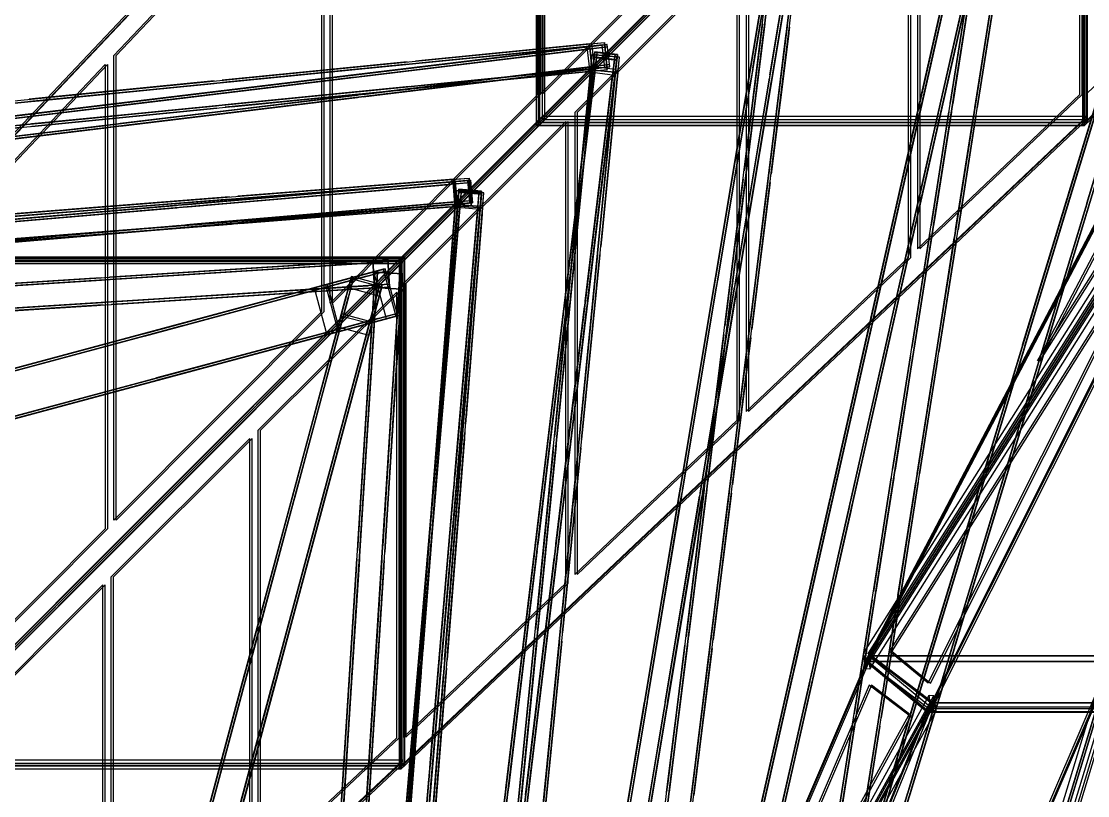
# Model space of a CAD drawing. Header units: millimetres. Extents: x -52000 to 48850, y -48850 to 51750.
# Drawn here: x 24157 to 31185, y 23136 to 28238 of the extents above; entities that cross this region are included whole.
import ezdxf

# ---------------------------------------------------------------- set-up
doc = ezdxf.new("R2010")
doc.units = ezdxf.units.MM
doc.layers.add('D-STR-STRC', color=7, linetype='Continuous', lineweight=25)

msp = doc.modelspace()

# ---------------------------------------------------------------- linework, layer by layer
at = {"layer": 'D-STR-STRC'}
for points in [[(31242.2, 35055.1), (31242.2, 31242.2), (27552.3, 27552.3), (27552.3, 31165.2)], [(31257.2, 35055.1), (31257.2, 31242.2), (27567.3, 27552.3), (27567.3, 31165.2)], [(35040.2, 31242.2), (35040.2, 35055.1), (31150.3, 31165.2), (31150.3, 27552.3)], [(35055.1, 31242.2), (35055.1, 35055.1), (31165.2, 31165.2), (31165.2, 27552.3)], [(32846.5, 32979.5), (32812, 32866), (29262, 21187.3), (29296.5, 21300.8)], [(32861.8, 32974.9), (32827.3, 32861.4), (29277.3, 21182.6), (29311.9, 21296.1)], [(32974.7, 32940.6), (32940.2, 32827.1), (29390.2, 21148.3), (29424.8, 21261.8)], [(32990, 32935.9), (32955.5, 32822.4), (29405.6, 21143.7), (29440.1, 21257.2)], [(28753.1, 32247.8), (28753.1, 28936.3), (27581.5, 27761.6), (27581.5, 31015.9)], [(28768.1, 32247.8), (28768.1, 28936.3), (27596.5, 27761.6), (27596.5, 31015.9)], [(32416.3, 28936.5), (32416.3, 32248), (31180.9, 31015.7), (31180.9, 27761.4)], [(27590.5, 31179.5), (27590.5, 27590.5), (23312.5, 23312.5), (23312.5, 26661.6)], [(27605.6, 31179.5), (27605.6, 27590.5), (23327.6, 23312.5), (23327.6, 26661.6)], [(31164.6, 27590.5), (31164.6, 31179.5), (26646.6, 26661.6), (26646.6, 23312.5)], [(31179.5, 27590.5), (31179.5, 31179.5), (26661.6, 26661.6), (26661.6, 23312.5)], [(31164.5, 31164.5), (27553, 31164.5), (27553, 27553), (31164.5, 27553)], [(31158.9, 31158.9), (27572.3, 31158.9), (27572.3, 27572.3), (31158.9, 27572.3)], [(31184.9, 31184.9), (27572.4, 31184.9), (27572.4, 27572.4), (31184.9, 27572.4)], [(31178.8, 31178.8), (27591.2, 31178.8), (27591.2, 27591.2), (31178.8, 27591.2)], [(27562, 30956.7), (27562, 27754.9), (26192.9, 26381.6), (26192.9, 29514.9)], [(27577.1, 30956.7), (27577.1, 27754.9), (26208, 26381.6), (26208, 29514.9)], [(30807.6, 30930.1), (30788.5, 30845.5), (27648.8, 16952), (27667.9, 17036.6)], [(30823.2, 30926.5), (30804.1, 30842), (27664.4, 16948.5), (27683.5, 17033.1)], [(31134.7, 27755), (31134.7, 30956.9), (30064.9, 29890.2), (30064.9, 26739)], [(31149.7, 27755), (31149.7, 30956.9), (30079.9, 29890.2), (30079.9, 26739)], [(30938.3, 30900.5), (30919.2, 30816), (27779.5, 16922.5), (27798.6, 17007.1)], [(30954, 30897), (30934.8, 30812.4), (27795.1, 16919), (27814.2, 17003.5)], [(29278, 21233.7), (29278, 21233.7), (30798.1, 30882.8), (30798.1, 30882.8)], [(29424.1, 21210.7), (29424.1, 21210.7), (30944.3, 30859.7), (30944.3, 30859.7)], [(30005.2, 26682.3), (30005.2, 29830.6), (28935.4, 28763.9), (28935.4, 25666.3)], [(30020.2, 26682.3), (30020.2, 29830.6), (28950.4, 28763.9), (28950.4, 25666.3)], [(26136.1, 29455), (26136.1, 26324.6), (24766.9, 24951.3), (24766.9, 28013.2)], [(26151.1, 29455), (26151.1, 26324.6), (24782, 24951.3), (24782, 28013.2)], [(29192.5, 29302.9), (29182.8, 29245), (26421.9, 12716.7), (26431.6, 12774.6)], [(29208.2, 29300.3), (29198.6, 29242.4), (26437.7, 12714.1), (26447.4, 12772)], [(29324.6, 29280.8), (29315, 29222.9), (26554.1, 12694.7), (26563.8, 12752.6)], [(29340.4, 29278.2), (29330.7, 29220.3), (26569.9, 12692), (26579.6, 12749.9)], [(27658.1, 16986.9), (27658.1, 16986.9), (29188.2, 29270.7), (29188.2, 29270.7)], [(27804.9, 16968.6), (27804.9, 16968.6), (29335, 29252.4), (29335, 29252.4)], [(29173.9, 29192.1), (29167.9, 29156), (28963.8, 27933.9)], [(29189.7, 29189.5), (29183.7, 29153.4), (28979.6, 27931.2)], [(29306.1, 29170), (29300.1, 29133.9), (29095.9, 27911.8)], [(29321.9, 29167.4), (29315.9, 29131.3), (29111.7, 27909.2)], [(29169.7, 29166.5), (28965.5, 27944.4), (28959.5, 27908.3)], [(29185.5, 29163.9), (28981.3, 27941.8), (28975.3, 27905.7)], [(29301.8, 29144.5), (29097.7, 27922.4), (29091.7, 27886.3)], [(29317.6, 29141.8), (29113.5, 27919.7), (29107.5, 27883.6)], [(29722.1, 24022.9), (32548, 28504.9), (32249.3, 28843.3)], [(29737.3, 24021.6), (32563.2, 28503.6), (32264.5, 28842)], [(28875.7, 25609.6), (28875.7, 28704.4), (27806, 27637.6), (27806, 24593.6)], [(28890.7, 25609.6), (28890.7, 28704.4), (27820.9, 27637.6), (27820.9, 24593.6)], [(30855.7, 26000.3), (32406.8, 28460.4), (32242.8, 28646.1)], [(30870.9, 25999.1), (32422, 28459.1), (32258.1, 28644.8)], [(30269, 28546.7), (30026, 27471.1), (30014.1, 27418.4)], [(30273.9, 28568.2), (30262, 28515.5), (30018.9, 27439.9)], [(30284.6, 28543.2), (30041.6, 27467.6), (30029.7, 27414.9)], [(30289.5, 28564.7), (30277.6, 28512), (30034.5, 27436.4)], [(30404.6, 28538.7), (30392.7, 28486), (30149.6, 27410.4)], [(30420.2, 28535.2), (30408.3, 28482.4), (30165.2, 27406.8)], [(29722.1, 24022.9), (30132.3, 23684.6), (32548, 28504.9)], [(29737.3, 24021.8), (30147.5, 23683.5), (32563.2, 28503.8)], [(30399.7, 28517.2), (30156.7, 27441.6), (30144.8, 27388.8)], [(30415.3, 28513.6), (30172.3, 27438), (30160.4, 27385.3)], [(30279.9, 27696.1), (30279.9, 27696.1), (30391.5, 28404.3)], [(30286.4, 27737.6), (30398, 28445.8), (30398, 28445.8)], [(30295.7, 27693.6), (30295.7, 27693.6), (30407.3, 28401.8)], [(30302.2, 27735.1), (30413.8, 28443.3), (30413.8, 28443.3)], [(30448.4, 27712), (30560, 28420.3), (30560, 28420.3)], [(30464.2, 27709.5), (30575.8, 28417.8), (30575.8, 28417.8)], [(30441.9, 27670.5), (30441.9, 27670.5), (30553.5, 28378.8)], [(30457.7, 27668.1), (30457.7, 27668.1), (30569.3, 28376.3)], [(28925.9, 27294.4), (29041.4, 28221.8), (29041.4, 28221.8)], [(28941.7, 27292.4), (29057.3, 28219.8), (29057.3, 28219.8)], [(29088.6, 27274.1), (29204.1, 28201.5), (29204.1, 28201.5)], [(29104.5, 27272.1), (29220, 28199.5), (29220, 28199.5)], [(28920.7, 27252.7), (28920.7, 27252.7), (29036.2, 28180.1)], [(28936.5, 27250.7), (28936.5, 27250.7), (29052.1, 28178.1)], [(29083.4, 27232.4), (29083.4, 27232.4), (29198.9, 28159.8)], [(29099.3, 27230.5), (29099.3, 27230.5), (29214.8, 28157.9)], [(28018.6, 28086.3), (27982.7, 28081.9), (8461.9, 25725), (8497.9, 25729.3)], [(28020.5, 28070.4), (27984.6, 28066.1), (8463.9, 25709.1), (8499.8, 25713.4)], [(12726.1, 26574.4), (12726.1, 26574.4), (28002.4, 28083.3), (28002.4, 28083.3)], [(27882.8, 28069.9), (26414.2, 27892.6), (26391.8, 27889.9)], [(27884.7, 28054), (26416.1, 27876.7), (26393.7, 27874)], [(27911.3, 28073.3), (27888.9, 28070.6), (26420.4, 27893.3)], [(27913.2, 28057.4), (27890.8, 28054.7), (26422.3, 27877.4)], [(26755.1, 27976.2), (26755.1, 27976.2), (27859.5, 28085.3)], [(26756.7, 27960.2), (26756.7, 27960.2), (27861.1, 28069.3)], [(26796.9, 27980.3), (27901.3, 28089.4), (27901.3, 28089.4)], [(26798.5, 27964.4), (27902.9, 28073.5), (27902.9, 28073.5)], [(27938, 27925.5), (27920.1, 28074.4), (27884.1, 28070), (27902.1, 27921.1)], [(27901.3, 28089.4), (27919, 27910.3), (27919, 27910.3), (27901.3, 28089.4)], [(28036.6, 27937.4), (28018.6, 28086.3), (27982.7, 28081.9), (28000.7, 27933)], [(28003.1, 27933.3), (27985.1, 28082.2), (27982.7, 28081.9), (28000.7, 27933)], [(28000.8, 28099.2), (28018.5, 27920.1), (28018.5, 27920.1), (28000.8, 28099.2)], [(28036.6, 27937.4), (28018.6, 28086.3), (28016.2, 28086), (28034.2, 27937.1)], [(31346.6, 28045.1), (31074.3, 27149.2), (31052.7, 27078.4)], [(31351.6, 28061.6), (31330.1, 27990.9), (31057.8, 27095)], [(31366.9, 28057), (31345.4, 27986.2), (31073.1, 27090.3)], [(27937.4, 28036.6), (27933, 28000.7), (25576.1, 8479.9), (25580.4, 8515.8)], [(27953.2, 28034.7), (27948.9, 27998.8), (25591.9, 8478), (25596.3, 8513.9)], [(28070.4, 28020.5), (28066.1, 27984.6), (25709.1, 8463.9), (25713.4, 8499.8)], [(28086.3, 28018.6), (28081.9, 27982.7), (25725, 8461.9), (25729.3, 8497.9)], [(26427.1, 12740.6), (26427.1, 12740.6), (27936, 28016.9), (27936, 28016.9)], [(26574.4, 12726.1), (26574.4, 12726.1), (28083.3, 28002.4), (28083.3, 28002.4)], [(27920.1, 28018.5), (28099.2, 28000.8), (28099.2, 28000.8), (27920.1, 28018.5)], [(28086.3, 28018.6), (27937.4, 28036.6), (27933, 28000.7), (28081.9, 27982.7)], [(28082.2, 27985.1), (27933.3, 28003.1), (27933, 28000.7), (28081.9, 27982.7)], [(28086.3, 28018.6), (27937.4, 28036.6), (27937.1, 28034.2), (28086, 28016.2)], [(31361.9, 28040.4), (31089.6, 27144.5), (31068.1, 27073.8)], [(31474.8, 28006.1), (31202.5, 27110.2), (31181, 27039.5)], [(28034.7, 27953.2), (27998.8, 27948.9), (8478, 25591.9), (8513.9, 25596.3)], [(28036.6, 27937.4), (28000.7, 27933), (8479.9, 25576.1), (8515.8, 25580.4)], [(12740.6, 26427.1), (12740.6, 26427.1), (28016.9, 27936), (28016.9, 27936)], [(24710.1, 27953.3), (24710.1, 24894.3), (23341, 23521), (23341, 26511.5)], [(24725.2, 27953.3), (24725.2, 24894.3), (23356, 23521), (23356, 26511.5)], [(25482.1, 27850.4), (25482.1, 27850.4), (26658.6, 27966.6)], [(25483.7, 27834.5), (25483.7, 27834.5), (26660.2, 27950.7)], [(25523.9, 27854.6), (26700.4, 27970.8), (26700.4, 27970.8)], [(25525.5, 27838.6), (26702, 27954.8), (26702, 27954.8)], [(27898.8, 27936.8), (26430.3, 27759.5), (26407.9, 27756.8)], [(27900.7, 27921), (26432.2, 27743.6), (26409.8, 27740.9)], [(27927.4, 27940.3), (27905, 27937.6), (26436.4, 27760.3)], [(27929.3, 27924.4), (27906.9, 27921.7), (26438.4, 27744.4)], [(26771.3, 27813), (26771.3, 27813), (27875.6, 27922)], [(26772.8, 27797), (26772.8, 27797), (27877.2, 27906.1)], [(26813.1, 27817.1), (27917.4, 27926.2), (27917.4, 27926.2)], [(26814.6, 27801.2), (27919, 27910.3), (27919, 27910.3)], [(27924.4, 27929.3), (27921.7, 27906.9), (27744.4, 26438.4)], [(27940.3, 27927.4), (27937.6, 27905), (27760.3, 26436.4)], [(27801.2, 26814.6), (27910.3, 27919), (27910.3, 27919)], [(27817.1, 26813.1), (27926.2, 27917.4), (27926.2, 27917.4)], [(28057.4, 27913.2), (28054.7, 27890.8), (27877.4, 26422.3)], [(28073.3, 27911.3), (28070.6, 27888.9), (27893.3, 26420.4)], [(27910.3, 27919), (28089.4, 27901.3), (28089.4, 27901.3), (27910.3, 27919)], [(28074.4, 27920.1), (27925.5, 27938), (27921.1, 27902.1), (28070, 27884.1)], [(27964.4, 26798.5), (28073.5, 27902.9), (28073.5, 27902.9)], [(24209.1, 27724.7), (24209.1, 27724.7), (25385.6, 27840.9)], [(24250.9, 27728.8), (25427.4, 27845), (25427.4, 27845)], [(26327.5, 27882.1), (24787.5, 27696.1), (24765.1, 27693.4)], [(26329.4, 27866.2), (24789.4, 27680.3), (24767, 27677.6)], [(26356, 27885.5), (26333.7, 27882.8), (24793.7, 27696.9)], [(26358, 27869.6), (26335.6, 27866.9), (24795.6, 27681)], [(27921, 27900.7), (27743.6, 26432.2), (27740.9, 26409.8)], [(27936.8, 27898.8), (27759.5, 26430.3), (27756.8, 26407.9)], [(27797, 26772.8), (27797, 26772.8), (27906.1, 27877.2)], [(27813, 26771.3), (27813, 26771.3), (27922, 27875.6)], [(28054, 27884.7), (27876.7, 26416.1), (27874, 26393.7)], [(28069.9, 27882.8), (27892.6, 26414.2), (27889.9, 26391.8)], [(27960.2, 26756.7), (27960.2, 26756.7), (28069.3, 27861.1)], [(27976.2, 26755.1), (27976.2, 26755.1), (28085.3, 27859.5)], [(27980.3, 26796.9), (28089.4, 27901.3), (28089.4, 27901.3)], [(28951.3, 27859.3), (28735.5, 26567.1), (28729.4, 26531)], [(28955.6, 27884.9), (28949.6, 27848.8), (28733.7, 26556.5)], [(28967.1, 27856.7), (28751.2, 26564.4), (28745.2, 26528.3)], [(28971.4, 27882.2), (28965.3, 27846.1), (28749.5, 26553.9)], [(29083.5, 27837.2), (28867.6, 26545), (28861.6, 26508.9)], [(29087.8, 27862.8), (29081.7, 27826.7), (28865.9, 26534.4)], [(29099.3, 27834.6), (28883.4, 26542.4), (28877.4, 26506.3)], [(29103.5, 27860.1), (29097.5, 27824), (28881.7, 26531.8)], [(24210.7, 27708.8), (24210.7, 27708.8), (25387.2, 27825)], [(24252.5, 27712.9), (25429, 27829.1), (25429, 27829.1)], [(25498.2, 27687.2), (25498.2, 27687.2), (26674.7, 27803.4)], [(25499.8, 27671.3), (25499.8, 27671.3), (26676.3, 27787.5)], [(25540, 27691.4), (26716.5, 27807.6), (26716.5, 27807.6)], [(25541.6, 27675.4), (26718.1, 27791.6), (26718.1, 27791.6)], [(26343.5, 27749), (24803.5, 27563.1), (24781.1, 27560.4)], [(26345.5, 27733.2), (24805.5, 27547.2), (24783.1, 27544.5)], [(26372.1, 27752.5), (26349.7, 27749.8), (24809.7, 27563.9)], [(26374, 27736.6), (26351.6, 27733.9), (24811.6, 27548)], [(24700.7, 27685.7), (23160.7, 27499.7), (23138.3, 27497)], [(24702.7, 27669.8), (23162.7, 27483.8), (23140.3, 27481.1)], [(24729.3, 27689.1), (24706.9, 27686.4), (23166.9, 27500.5)], [(24731.2, 27673.2), (24708.8, 27670.5), (23168.8, 27484.6)], [(24225.2, 27561.5), (24225.2, 27561.5), (25401.7, 27677.7)], [(24226.8, 27545.6), (24226.8, 27545.6), (25403.3, 27661.8)], [(24267, 27565.6), (25443.5, 27681.8), (25443.5, 27681.8)], [(24268.6, 27549.7), (25445.1, 27665.9), (25445.1, 27665.9)], [(30159.7, 26933.5), (30271.3, 27641.7), (30271.3, 27641.7)], [(30175.5, 26931), (30287.1, 27639.3), (30287.1, 27639.3)], [(22994, 27439.9), (24170.5, 27556.1), (24170.5, 27556.1)], [(24716.8, 27552.6), (23176.8, 27366.7), (23154.4, 27364)], [(24745.4, 27556.1), (24723, 27553.4), (23183, 27367.4)], [(27746.2, 24536.9), (27746.2, 27578.1), (26676.5, 26511.4), (26676.5, 23520.9)], [(27761.2, 24536.9), (27761.2, 27578.1), (26691.5, 26511.4), (26691.5, 23520.9)], [(27552.3, 27552.3), (31165.2, 27552.3), (31165.2, 27572.3), (27552.3, 27572.3)], [(27590.5, 27590.5), (31179.5, 27590.5), (31179.5, 27610.5), (27590.5, 27610.5)], [(30153.2, 26892), (30153.2, 26892), (30264.8, 27600.3)], [(30169, 26889.5), (30169, 26889.5), (30280.6, 27597.8)], [(30315.2, 26866.5), (30315.2, 26866.5), (30426.8, 27574.7)], [(30321.7, 26908), (30433.3, 27616.2), (30433.3, 27616.2)], [(30331, 26864), (30331, 26864), (30442.6, 27572.2)], [(30337.5, 26905.5), (30449.1, 27613.7), (30449.1, 27613.7)], [(22995.6, 27423.9), (24172, 27540.2), (24172, 27540.2)], [(24718.7, 27536.8), (23178.7, 27350.8), (23156.3, 27348.1)], [(24747.3, 27540.2), (24724.9, 27537.5), (23184.9, 27351.6)], [(30012.3, 27410.4), (30000.3, 27357.7), (29757.3, 26282.1)], [(30007.4, 27388.9), (29764.3, 26313.3), (29752.4, 26260.6)], [(30023, 27385.4), (29779.9, 26309.8), (29768, 26257.1)], [(30027.9, 27406.9), (30015.9, 27354.2), (29772.9, 26278.6)], [(30138.1, 27359.4), (29895, 26283.8), (29883.1, 26231.1)], [(30143, 27380.9), (30131, 27328.2), (29888, 26252.6)], [(30153.7, 27355.9), (29910.6, 26280.2), (29898.7, 26227.5)], [(30158.6, 27377.4), (30146.7, 27324.7), (29903.6, 26249)], [(27108.4, 27205.1), (27122.4, 27025.7), (27122.4, 27025.7), (27108.4, 27205.1)], [(27118.3, 27190.9), (27099.7, 27189.3), (4228.7, 25234.7), (4247.4, 25236.3)], [(27119.7, 27175), (27101.1, 27173.4), (4230.1, 25218.7), (4248.7, 25220.3)], [(8483.1, 25726.5), (8483.1, 25726.5), (27109.6, 27189.2), (27109.6, 27189.2)], [(27041.5, 27131.1), (27039.9, 27112.5), (25085.2, 4241.5), (25086.8, 4260.1)], [(27057.4, 27129.7), (27055.8, 27111.1), (25101.1, 4240.2), (25102.7, 4258.8)], [(26983.6, 27179.4), (25237.3, 27030.2), (25225.7, 27029.2)], [(26984.9, 27163.5), (25238.6, 27014.2), (25227, 27013.2)], [(27014.4, 27182), (27002.7, 27181), (25256.4, 27031.8)], [(27015.7, 27166.1), (27004.1, 27165.1), (25257.8, 27015.9)], [(25583.6, 27085.4), (25583.6, 27085.4), (26966.8, 27194)], [(25584.8, 27069.4), (25584.8, 27069.4), (26968, 27178.1)], [(25625.4, 27088.7), (27008.7, 27197.3), (27008.7, 27197.3)], [(25626.7, 27072.7), (27009.9, 27181.3), (27009.9, 27181.3)], [(27031.7, 27033), (27018.9, 27182.4), (27000.3, 27180.8), (27013, 27031.4)], [(27008.7, 27197.3), (27022.8, 27017.8), (27022.8, 27017.8), (27008.7, 27197.3)], [(27190.9, 27118.3), (27041.5, 27131.1), (27039.9, 27112.5), (27189.3, 27099.7)], [(27190.9, 27118.3), (27041.5, 27131.1), (27041.4, 27129.9), (27190.8, 27117.1)], [(27131.1, 27041.5), (27118.3, 27190.9), (27099.7, 27189.3), (27112.5, 27039.9)], [(27113.7, 27040), (27100.9, 27189.4), (27099.7, 27189.3), (27112.5, 27039.9)], [(27131.1, 27041.5), (27118.3, 27190.9), (27117.1, 27190.8), (27129.9, 27041.4)], [(28793.2, 26229.1), (28793.2, 26229.1), (28908.7, 27156.4)], [(28798.4, 26270.7), (28913.9, 27198.1), (28913.9, 27198.1)], [(28809, 26227.1), (28809, 26227.1), (28924.6, 27154.5)], [(28814.2, 26268.8), (28929.7, 27196.1), (28929.7, 27196.1)], [(28955.9, 26208.8), (28955.9, 26208.8), (29071.4, 27136.2)], [(28961.1, 26250.5), (29076.6, 27177.9), (29076.6, 27177.9)], [(28971.8, 26206.8), (28971.8, 26206.8), (29087.3, 27134.2)], [(28977, 26248.5), (29092.5, 27175.9), (29092.5, 27175.9)], [(24031.3, 26963.5), (24031.3, 26963.5), (25486.9, 27077.8)], [(24032.6, 26947.5), (24032.6, 26947.5), (25488.1, 27061.8)], [(24073.2, 26966.8), (25528.7, 27081.1), (25528.7, 27081.1)], [(24074.5, 26950.8), (25530, 27065.1), (25530, 27065.1)], [(27175, 27119.7), (27173.4, 27101.1), (25218.7, 4230.1), (25220.3, 4248.7)], [(27190.9, 27118.3), (27189.3, 27099.7), (25234.7, 4228.7), (25236.3, 4247.4)], [(25578.9, 8494.7), (25578.9, 8494.7), (27041.6, 27121.2), (27041.6, 27121.2)], [(25726.5, 8483.1), (25726.5, 8483.1), (27189.2, 27109.6), (27189.2, 27109.6)], [(27025.7, 27122.4), (27205.1, 27108.4), (27205.1, 27108.4), (27025.7, 27122.4)], [(27189.4, 27100.9), (27040, 27113.7), (27039.9, 27112.5), (27189.3, 27099.7)], [(31050.7, 27071.9), (30778.4, 26176), (30756.9, 26105.2)], [(31055.8, 27088.4), (31034.3, 27017.6), (30761.9, 26121.7)], [(31066.1, 27067.2), (30793.7, 26171.3), (30772.2, 26100.6)], [(31071.1, 27083.7), (31049.6, 27013), (30777.2, 26117.1)], [(27129.7, 27057.4), (27111.1, 27055.8), (4240.2, 25101.1), (4258.8, 25102.7)], [(27131.1, 27041.5), (27112.5, 27039.9), (4241.5, 25085.2), (4260.1, 25086.8)], [(8494.7, 25578.9), (8494.7, 25578.9), (27121.2, 27041.6), (27121.2, 27041.6)], [(25149.8, 27022.7), (23331.4, 26867.3), (23319.8, 26866.3)], [(25151.1, 27006.7), (23332.7, 26851.3), (23321.1, 26850.3)], [(25180.5, 27025.3), (25168.9, 27024.3), (23350.5, 26868.9)], [(25181.9, 27009.4), (25170.3, 27008.4), (23351.9, 26853)], [(26995, 27045.9), (25248.7, 26896.6), (25237.1, 26895.7)], [(26996.4, 27030), (25250, 26880.7), (25238.4, 26879.7)], [(27025.8, 27048.5), (27014.1, 27047.5), (25267.8, 26898.3)], [(27027.1, 27032.6), (27015.5, 27031.6), (25269.2, 26882.3)], [(25596.4, 26921.9), (25596.4, 26921.9), (26979.6, 27030.5)], [(25597.7, 26905.9), (25597.7, 26905.9), (26980.9, 27014.6)], [(25638.3, 26925.2), (27021.5, 27033.8), (27021.5, 27033.8)], [(25639.5, 26909.2), (27022.8, 27017.8), (27022.8, 27017.8)], [(27030, 26996.4), (26880.7, 25250), (26879.7, 25238.4)], [(27032.6, 27027.1), (27031.6, 27015.5), (26882.3, 25269.2)], [(27045.9, 26995), (26896.6, 25248.7), (26895.7, 25237.1)], [(27048.5, 27025.8), (27047.5, 27014.1), (26898.3, 25267.8)], [(26909.2, 25639.5), (27017.8, 27022.8), (27017.8, 27022.8)], [(26925.2, 25638.3), (27033.8, 27021.5), (27033.8, 27021.5)], [(27166.1, 27015.7), (27165.1, 27004.1), (27015.9, 25257.8)], [(27017.8, 27022.8), (27197.3, 27008.7), (27197.3, 27008.7), (27017.8, 27022.8)], [(27182.4, 27018.9), (27033, 27031.7), (27031.4, 27013), (27180.8, 27000.3)], [(27182, 27014.4), (27181, 27002.7), (27031.8, 25256.4)], [(27072.7, 25626.7), (27181.3, 27009.9), (27181.3, 27009.9)], [(27088.7, 25625.4), (27197.3, 27008.7), (27197.3, 27008.7)], [(31179, 27032.9), (30906.6, 26137), (30885.1, 26066.2)], [(31184, 27049.4), (31162.5, 26978.7), (30890.1, 26082.8)], [(31194.3, 27028.2), (30921.9, 26132.3), (30900.4, 26061.6)], [(31199.3, 27044.8), (31177.8, 26974), (30905.5, 26078.1)], [(26905.9, 25597.7), (26905.9, 25597.7), (27014.6, 26980.9)], [(26921.9, 25596.4), (26921.9, 25596.4), (27030.5, 26979.6)], [(27163.5, 26984.9), (27014.2, 25238.6), (27013.2, 25227)], [(27179.4, 26983.6), (27030.2, 25237.3), (27029.2, 25225.7)], [(27069.4, 25584.8), (27069.4, 25584.8), (27178.1, 26968)], [(27085.4, 25583.6), (27085.4, 25583.6), (27194, 26966.8)], [(25161.2, 26889.2), (23342.8, 26733.8), (23331.2, 26732.8)], [(25162.5, 26873.2), (23344.1, 26717.8), (23332.5, 26716.8)], [(25191.9, 26891.8), (25180.3, 26890.8), (23361.9, 26735.4)], [(25193.3, 26875.9), (25181.7, 26874.9), (23363.3, 26719.5)], [(24044.2, 26800), (24044.2, 26800), (25499.7, 26914.3)], [(24045.4, 26784), (24045.4, 26784), (25500.9, 26898.3)], [(24086.1, 26803.3), (25541.6, 26917.6), (25541.6, 26917.6)], [(24087.3, 26787.3), (25542.8, 26901.6), (25542.8, 26901.6)], [(29878.9, 24088.3), (30133.5, 23878.2), (31633, 26870.3)], [(29894.1, 24087.2), (30148.7, 23877.1), (31648.2, 26869.2)], [(30026.5, 26087.9), (30026.5, 26087.9), (30138.1, 26796.2)], [(30033.1, 26129.4), (30144.6, 26837.7), (30144.6, 26837.7)], [(30042.3, 26085.4), (30042.3, 26085.4), (30153.9, 26793.7)], [(30048.9, 26126.9), (30160.4, 26835.2), (30160.4, 26835.2)], [(30195.1, 26103.9), (30306.6, 26812.1), (30306.6, 26812.1)], [(30210.9, 26101.4), (30322.5, 26809.6), (30322.5, 26809.6)], [(27675.4, 25541.6), (27791.6, 26718.1), (27791.6, 26718.1)], [(27691.4, 25540), (27807.6, 26716.5), (27807.6, 26716.5)], [(30188.5, 26062.4), (30188.5, 26062.4), (30300.1, 26770.6)], [(30204.3, 26059.9), (30204.3, 26059.9), (30315.9, 26768.2)], [(4239.8, 25234.6), (4239.8, 25234.6), (26574.2, 26652.7), (26574.2, 26652.7)], [(26659, 23348.5), (26659, 26674.3), (22784.6, 22799.8), (22784.6, 19714.1)], [(26674.3, 23348.5), (26674.3, 26674.3), (22799.8, 22799.8), (22799.8, 19714.1)], [(26661.6, 26661.6), (23312.5, 26661.6), (23312.5, 26641.6), (26661.6, 26641.6)], [(26660.9, 26660.9), (23313.2, 26660.9), (23313.2, 23313.2), (26660.9, 23313.2)], [(26655.9, 26655.9), (23332.7, 26655.9), (23332.7, 23332.7), (26655.9, 23332.7)], [(26684.2, 26684.2), (23335.3, 26684.2), (23335.3, 23335.3), (26684.2, 23335.3)], [(26674.3, 26674.3), (23348.5, 26674.3), (23348.5, 26654.3), (26674.3, 26654.3)], [(26673.6, 26673.6), (23349.2, 26673.6), (23349.2, 23349.2), (26673.6, 23349.2)], [(24739.4, 26552.2), (24739.4, 26552.2), (26431.4, 26659.7)], [(24740.4, 26536.3), (24740.4, 26536.3), (26432.4, 26643.7)], [(24781.3, 26554.9), (26473.3, 26662.3), (26473.3, 26662.3)], [(24782.3, 26538.9), (26474.4, 26646.4), (26474.4, 26646.4)], [(26473.3, 26662.3), (26484.8, 26482.7), (26484.8, 26482.7), (26473.3, 26662.3)], [(26573.1, 26668.7), (26584.6, 26489), (26584.6, 26489), (26573.1, 26668.7)], [(27671.3, 25499.8), (27671.3, 25499.8), (27787.5, 26676.3)], [(27687.2, 25498.2), (27687.2, 25498.2), (27803.4, 26674.7)], [(27834.5, 25483.7), (27834.5, 25483.7), (27950.7, 26660.2)], [(27838.6, 25525.5), (27954.8, 26702), (27954.8, 26702)], [(27850.4, 25482.1), (27850.4, 25482.1), (27966.6, 26658.6)], [(27854.6, 25523.9), (27970.8, 26700.4), (27970.8, 26700.4)], [(26554.9, 26607.3), (26162.1, 26501.7), (10913.3, 22404.3), (11306.2, 22509.9)], [(26559.1, 26591.8), (26166.2, 26486.3), (10917.5, 22388.8), (11310.3, 22494.4)], [(26422.2, 26571.7), (25280.1, 26264.8), (24964, 26179.8)], [(26428.2, 26573.2), (26112, 26488.3), (24969.9, 26181.4)], [(25086.9, 4249.1), (25086.9, 4249.1), (26505, 26583.5), (26505, 26583.5)], [(25234.6, 4239.8), (25234.6, 4239.8), (26652.7, 26574.2), (26652.7, 26574.2)], [(26563.4, 26278.2), (26480.4, 26587.3), (26087.5, 26481.7), (26170.5, 26172.7)], [(26637.9, 26298.3), (26554.9, 26607.3), (26162.1, 26501.7), (26245.1, 26192.7)], [(26489, 26584.6), (26668.7, 26573.1), (26668.7, 26573.1), (26489, 26584.6)], [(26637.9, 26298.3), (26554.9, 26607.3), (26542.6, 26604), (26625.7, 26295)], [(4249.1, 25086.9), (4249.1, 25086.9), (26583.5, 26505), (26583.5, 26505)], [(26333.2, 26556.2), (26264, 26298.3), (22166.5, 11049.6), (22235.8, 11307.4)], [(26348.7, 26552), (26279.4, 26294.2), (22182, 11045.5), (22251.2, 11303.3)], [(26520.6, 26505.8), (26451.3, 26248), (22353.9, 10999.3), (22423.1, 11257.1)], [(26536, 26501.7), (26466.8, 26243.8), (22369.3, 10995.1), (22438.6, 11252.9)], [(22878.2, 26434.1), (22878.2, 26434.1), (24642.6, 26546.1)], [(22879.2, 26418.1), (22879.2, 26418.1), (24643.6, 26530.1)], [(22920.1, 26436.7), (24684.5, 26548.7), (24684.5, 26548.7)], [(22921.1, 26420.8), (24685.5, 26532.8), (24685.5, 26532.8)], [(24749.8, 26388.6), (24749.8, 26388.6), (26441.8, 26496)], [(24791.7, 26391.2), (26483.7, 26498.7), (26483.7, 26498.7)], [(26426.4, 26556.2), (25284.3, 26249.3), (24968.2, 26164.4)], [(26432.3, 26557.8), (26116.2, 26472.8), (24974.1, 26166)], [(26257.4, 26196), (26174.3, 26505), (26162.1, 26501.7), (26245.1, 26192.7)], [(26536, 26501.7), (26333.2, 26556.2), (26264, 26298.3), (26466.8, 26243.8)], [(26536, 26501.7), (26333.2, 26556.2), (26329.9, 26543.9), (26532.7, 26489.4)], [(28725.5, 26507.5), (28719.5, 26471.4), (28503.6, 25179.2)], [(28741.3, 26504.9), (28735.3, 26468.8), (28519.4, 25176.5)], [(24750.8, 26372.6), (24750.8, 26372.6), (26442.8, 26480)], [(24792.7, 26375.3), (26484.8, 26482.7), (26484.8, 26482.7)], [(26632.7, 23517.7), (26632.7, 26454), (25716.8, 25541.4), (25716.8, 22655.3)], [(26647.9, 23517.7), (26647.9, 26454), (25732, 25541.4), (25732, 22655.3)], [(26299.2, 26429.4), (26250.5, 26248.3), (25943.6, 25106.2)], [(26516, 26427.1), (26313.2, 26481.6), (26243.9, 26223.8), (26446.7, 26169.3)], [(26372.6, 24750.8), (26372.6, 24750.8), (26480, 26442.8)], [(26375.3, 24792.7), (26482.7, 26484.8), (26482.7, 26484.8)], [(26388.6, 24749.8), (26388.6, 24749.8), (26496, 26441.8)], [(26391.2, 24791.7), (26498.7, 26483.7), (26498.7, 26483.7)], [(26482.7, 26484.8), (26662.3, 26473.3), (26662.3, 26473.3), (26482.7, 26484.8)], [(26536.3, 24740.4), (26536.3, 24740.4), (26643.7, 26432.4)], [(26538.9, 24782.3), (26646.4, 26474.4), (26646.4, 26474.4)], [(26552.2, 24739.4), (26552.2, 24739.4), (26659.7, 26431.4)], [(26554.9, 24781.3), (26662.3, 26473.3), (26662.3, 26473.3)], [(28721.3, 26482), (28505.4, 25189.7), (28499.4, 25153.6)], [(28737, 26479.3), (28521.2, 25187.1), (28515.1, 25151)], [(28853.4, 26459.9), (28637.6, 25167.6), (28631.5, 25131.5)], [(28857.7, 26485.4), (28851.7, 26449.3), (28635.8, 25157.1)], [(28869.2, 26457.2), (28653.3, 25165), (28647.3, 25128.9)], [(28873.5, 26482.8), (28867.4, 26446.7), (28651.6, 25154.5)], [(22888.6, 26270.4), (22888.6, 26270.4), (24653, 26382.4)], [(22889.6, 26254.4), (22889.6, 26254.4), (24654, 26366.4)], [(22930.5, 26273), (24694.9, 26385.1), (24694.9, 26385.1)], [(22931.5, 26257.1), (24695.9, 26369.1), (24695.9, 26369.1)], [(26297.6, 26423.5), (25990.7, 25281.4), (25942, 25100.3)], [(26313, 26419.3), (26006.1, 25277.2), (25957.5, 25096.1)], [(26314.6, 26425.3), (26266, 26244.2), (25959.1, 25102.1)], [(26484.9, 26373.2), (26178, 25231), (26129.4, 25050)], [(26486.5, 26379.1), (26437.9, 26198), (26131, 25055.9)], [(26500.4, 26369), (26193.5, 25226.9), (26144.8, 25045.8)], [(26502, 26374.9), (26453.3, 26193.8), (26146.4, 25051.7)], [(27736.6, 26374), (27733.9, 26351.6), (27548, 24811.6)], [(27752.5, 26372.1), (27749.8, 26349.7), (27563.9, 24809.7)], [(27869.6, 26358), (27866.9, 26335.6), (27681, 24795.6)], [(27885.5, 26356), (27882.8, 26333.7), (27696.9, 24793.7)], [(26633.8, 26313.7), (26240.9, 26208.2), (10992.2, 22110.7), (11385.1, 22216.3)], [(26637.9, 26298.3), (26245.1, 26192.7), (10996.4, 22095.3), (11389.2, 22200.8)], [(26470.1, 26256.1), (26267.3, 26310.6), (26264, 26298.3), (26466.8, 26243.8)], [(27733.2, 26345.5), (27547.2, 24805.5), (27544.5, 24783.1)], [(27749, 26343.5), (27563.1, 24803.5), (27560.4, 24781.1)], [(27866.2, 26329.4), (27680.3, 24789.4), (27677.6, 24767)], [(27882.1, 26327.5), (27696.1, 24787.5), (27693.4, 24765.1)], [(25205.6, 26244.7), (24009.4, 25923.3), (23693.3, 25838.4)], [(25209.7, 26229.3), (24013.6, 25907.9), (23697.4, 25822.9)], [(25211.5, 26246.3), (24895.4, 26161.4), (23699.2, 25840)], [(25215.7, 26230.9), (24899.5, 26145.9), (23703.4, 25824.5)], [(26501.1, 26278.1), (25359, 25971.2), (25042.9, 25886.2)], [(26505.3, 26262.6), (25363.2, 25955.7), (25047, 25870.8)], [(26507.1, 26279.7), (26190.9, 26194.7), (25048.8, 25887.8)], [(26511.2, 26264.2), (26195.1, 26179.3), (25053, 25872.4)], [(29745.7, 26231.1), (29502.7, 25155.5), (29490.8, 25102.8)], [(29750.6, 26252.6), (29738.7, 26199.9), (29495.6, 25124.3)], [(29761.4, 26227.6), (29518.3, 25152), (29506.4, 25099.3)], [(29766.2, 26249.1), (29754.3, 26196.4), (29511.2, 25120.8)], [(29881.3, 26223.1), (29869.4, 26170.4), (29626.3, 25094.8)], [(29896.9, 26219.6), (29885, 26166.9), (29641.9, 25091.3)], [(28670.8, 25247.1), (28786.4, 26174.5), (28786.4, 26174.5)], [(28686.7, 25245.1), (28802.2, 26172.5), (28802.2, 26172.5)], [(28833.6, 25226.8), (28949.1, 26154.2), (28949.1, 26154.2)], [(28849.5, 25224.8), (28965, 26152.2), (28965, 26152.2)], [(29876.5, 26201.6), (29633.4, 25126), (29621.5, 25073.3)], [(29892.1, 26198.1), (29649, 25122.5), (29637.1, 25069.7)], [(28665.7, 25205.4), (28665.7, 25205.4), (28781.2, 26132.8)], [(28681.5, 25203.4), (28681.5, 25203.4), (28797, 26130.8)], [(28828.4, 25185.1), (28828.4, 25185.1), (28943.9, 26112.5)], [(28844.3, 25183.2), (28844.3, 25183.2), (28959.8, 26110.5)], [(30754.9, 26098.6), (30482.6, 25202.7), (30461.1, 25132)], [(30759.9, 26115.1), (30738.4, 26044.4), (30466.1, 25148.5)], [(30770.2, 26094), (30497.9, 25198.1), (30476.4, 25127.3)], [(30775.2, 26110.5), (30753.7, 26039.7), (30481.4, 25143.8)], [(30888.1, 26076.2), (30866.6, 26005.4), (30594.3, 25109.5)], [(29906.4, 25325.3), (30018, 26033.6), (30018, 26033.6)], [(29922.2, 25322.8), (30033.8, 26031.1), (30033.8, 26031.1)], [(30068.4, 25299.8), (30180, 26008), (30180, 26008)], [(30084.2, 25297.3), (30195.8, 26005.6), (30195.8, 26005.6)], [(30883.1, 26059.7), (30610.8, 25163.8), (30589.3, 25093)], [(30898.4, 26055), (30626.1, 25159.1), (30604.6, 25088.4)], [(30903.5, 26071.5), (30881.9, 26000.8), (30609.6, 25104.9)], [(25284.5, 25951.1), (24088.3, 25629.7), (23772.2, 25544.8)], [(25288.6, 25935.7), (24092.4, 25614.3), (23776.3, 25529.3)], [(25290.4, 25952.7), (24974.3, 25867.8), (23778.1, 25546.4)], [(25294.5, 25937.3), (24978.4, 25852.3), (23782.2, 25530.9)], [(29899.8, 25283.8), (29899.8, 25283.8), (30011.4, 25992.1)], [(29915.6, 25281.3), (29915.6, 25281.3), (30027.2, 25989.6)], [(30061.8, 25258.3), (30061.8, 25258.3), (30173.4, 25966.6)], [(30077.6, 25255.8), (30077.6, 25255.8), (30189.2, 25964.1)], [(26787.3, 24087.3), (26901.6, 25542.8), (26901.6, 25542.8)], [(26803.3, 24086.1), (26917.6, 25541.6), (26917.6, 25541.6)], [(26950.8, 24074.5), (27065.1, 25530), (27065.1, 25530)], [(26966.8, 24073.2), (27081.1, 25528.7), (27081.1, 25528.7)], [(25664.1, 22605.6), (25664.1, 25488.9), (24748.2, 24576.3), (24748.2, 21743.1)], [(25679.3, 22605.6), (25679.3, 25488.9), (24763.4, 24576.3), (24763.4, 21743.1)], [(26784, 24045.4), (26784, 24045.4), (26898.3, 25500.9)], [(26800, 24044.2), (26800, 24044.2), (26914.3, 25499.7)], [(26947.5, 24032.6), (26947.5, 24032.6), (27061.8, 25488.1)], [(26963.5, 24031.3), (26963.5, 24031.3), (27077.8, 25486.9)], [(27549.7, 24268.6), (27665.9, 25445.1), (27665.9, 25445.1)], [(27565.6, 24267), (27681.8, 25443.5), (27681.8, 25443.5)], [(27545.6, 24226.8), (27545.6, 24226.8), (27661.8, 25403.3)], [(27561.5, 24225.2), (27561.5, 24225.2), (27677.7, 25401.7)], [(27708.8, 24210.7), (27708.8, 24210.7), (27825, 25387.2)], [(27712.9, 24252.5), (27829.1, 25429), (27829.1, 25429)], [(27724.7, 24209.1), (27724.7, 24209.1), (27840.9, 25385.6)], [(27728.8, 24250.9), (27845, 25427.4), (27845, 25427.4)], [(25970.7, 25206.8), (25649.2, 24010.6), (25600.6, 23829.6)], [(25972.3, 25212.7), (25923.6, 25031.7), (25602.2, 23835.5)], [(25986.1, 25202.7), (25664.7, 24006.5), (25616, 23825.4)], [(25987.7, 25208.6), (25939, 25027.5), (25617.6, 23831.3)], [(26159.6, 25162.4), (26110.9, 24981.3), (25789.5, 23785.2)], [(26873.2, 25162.5), (26717.8, 23344.1), (26716.8, 23332.5)], [(26875.9, 25193.3), (26874.9, 25181.7), (26719.5, 23363.3)], [(26889.2, 25161.2), (26733.8, 23342.8), (26732.8, 23331.2)], [(26891.8, 25191.9), (26890.8, 25180.3), (26735.4, 23361.9)], [(27009.4, 25181.9), (27008.4, 25170.3), (26853, 23351.9)], [(27025.3, 25180.5), (27024.3, 25168.9), (26868.9, 23350.5)], [(29773.2, 24479.7), (29773.2, 24479.7), (29884.7, 25188)], [(29779.7, 24521.2), (29891.3, 25229.5), (29891.3, 25229.5)], [(29789, 24477.2), (29789, 24477.2), (29900.5, 25185.5)], [(29795.5, 24518.7), (29907.1, 25227), (29907.1, 25227)], [(29935.2, 24454.2), (29935.2, 24454.2), (30046.7, 25162.5)], [(29941.7, 24495.7), (30053.3, 25204), (30053.3, 25204)], [(29957.5, 24493.2), (30069.1, 25201.5), (30069.1, 25201.5)], [(26158, 25156.5), (25836.6, 23960.3), (25787.9, 23779.2)], [(26173.5, 25152.3), (25852, 23956.2), (25803.4, 23775.1)], [(26175.1, 25158.3), (26126.4, 24977.2), (25805, 23781)], [(27006.7, 25151.1), (26851.3, 23332.7), (26850.3, 23321.1)], [(27022.7, 25149.8), (26867.3, 23331.4), (26866.3, 23319.8)], [(28491.2, 25104.6), (28275.3, 23812.4), (28269.3, 23776.3)], [(28495.4, 25130.2), (28489.4, 25094.1), (28273.6, 23801.8)], [(28507, 25102), (28291.1, 23809.7), (28285.1, 23773.6)], [(28511.2, 25127.5), (28505.2, 25091.4), (28289.3, 23799.2)], [(28627.6, 25108.1), (28621.6, 25072), (28405.7, 23779.7)], [(28643.4, 25105.4), (28637.4, 25069.3), (28421.5, 23777.1)], [(28538.1, 24181.8), (28538.1, 24181.8), (28653.7, 25109.1)], [(28543.3, 24223.4), (28658.9, 25150.8), (28658.9, 25150.8)], [(28554, 24179.8), (28554, 24179.8), (28669.5, 25107.2)], [(28559.2, 24221.5), (28674.7, 25148.8), (28674.7, 25148.8)], [(28706.1, 24203.2), (28821.6, 25130.6), (28821.6, 25130.6)], [(28722, 24201.2), (28837.5, 25128.6), (28837.5, 25128.6)], [(29489, 25094.9), (29477.1, 25042.1), (29234, 23966.5)], [(29504.6, 25091.3), (29492.7, 25038.6), (29249.6, 23963)], [(29951, 24451.7), (29951, 24451.7), (30062.6, 25160)], [(30459.1, 25125.4), (30186.8, 24229.5), (30165.3, 24158.8)], [(30464.1, 25141.9), (30442.6, 25071.2), (30170.3, 24175.3)], [(30474.4, 25120.8), (30202.1, 24224.9), (30180.6, 24154.1)], [(30479.4, 25137.3), (30457.9, 25066.5), (30185.6, 24170.6)], [(30592.3, 25102.9), (30570.8, 25032.2), (30298.5, 24136.3)], [(30607.6, 25098.3), (30586.1, 25027.5), (30313.8, 24131.6)], [(28623.3, 25082.5), (28407.5, 23790.3), (28401.5, 23754.2)], [(28639.1, 25079.9), (28423.3, 23787.7), (28417.2, 23751.6)], [(28700.9, 24161.5), (28700.9, 24161.5), (28816.4, 25088.9)], [(28716.8, 24159.5), (28716.8, 24159.5), (28832.3, 25086.9)], [(29484.1, 25073.3), (29241, 23997.7), (29229.1, 23945)], [(29499.7, 25069.8), (29256.6, 23994.2), (29244.7, 23941.5)], [(29614.8, 25043.8), (29371.7, 23968.2), (29359.8, 23915.5)], [(29619.7, 25065.3), (29607.8, 25012.6), (29364.7, 23937)], [(29630.4, 25040.3), (29387.3, 23964.7), (29375.4, 23912)], [(29635.3, 25061.8), (29623.4, 25009.1), (29380.3, 23933.5)], [(30587.3, 25086.4), (30315, 24190.5), (30293.5, 24119.8)], [(30602.6, 25081.8), (30330.3, 24185.9), (30308.8, 24115.1)], [(27540.2, 24747.3), (27537.5, 24724.9), (27351.6, 23184.9)], [(27556.1, 24745.4), (27553.4, 24723), (27367.4, 23183)], [(26257.1, 22931.5), (26369.1, 24695.9), (26369.1, 24695.9)], [(26273, 22930.5), (26385.1, 24694.9), (26385.1, 24694.9)], [(26420.8, 22921.1), (26532.8, 24685.5), (26532.8, 24685.5)], [(26436.7, 22920.1), (26548.7, 24684.5), (26548.7, 24684.5)], [(27536.8, 24718.7), (27350.8, 23178.7), (27348.1, 23156.3)], [(27552.6, 24716.8), (27366.7, 23176.8), (27364, 23154.4)], [(27669.8, 24702.7), (27483.8, 23162.7), (27481.1, 23140.3)], [(27673.2, 24731.2), (27670.5, 24708.8), (27484.6, 23168.8)], [(27685.7, 24700.7), (27499.7, 23160.7), (27497, 23138.3)], [(27689.1, 24729.3), (27686.4, 24706.9), (27500.5, 23166.9)], [(26254.4, 22889.6), (26254.4, 22889.6), (26366.4, 24654)], [(26270.4, 22888.6), (26270.4, 22888.6), (26382.4, 24653)], [(26418.1, 22879.2), (26418.1, 22879.2), (26530.1, 24643.6)], [(26434.1, 22878.2), (26434.1, 22878.2), (26546.1, 24642.6)], [(24695.5, 21693.5), (24695.5, 24523.8), (23779.6, 23611.2), (23779.6, 20831)], [(24710.7, 21693.5), (24710.7, 24523.8), (23794.8, 23611.2), (23794.8, 20831)], [(29653, 23717.1), (29764.6, 24425.4), (29764.6, 24425.4)], [(29668.8, 23714.6), (29780.4, 24422.9), (29780.4, 24422.9)], [(29815, 23691.6), (29926.6, 24399.9), (29926.6, 24399.9)], [(29830.8, 23689.1), (29942.4, 24397.4), (29942.4, 24397.4)], [(29646.5, 23675.6), (29646.5, 23675.6), (29758.1, 24383.9)], [(29662.3, 23673.2), (29662.3, 23673.2), (29773.9, 24381.4)], [(29808.5, 23650.1), (29808.5, 23650.1), (29920.1, 24358.4)], [(29824.3, 23647.6), (29824.3, 23647.6), (29935.9, 24355.9)], [(27419.8, 22953.8), (27419.8, 22953.8), (27536, 24130.3)], [(27423.9, 22995.6), (27540.2, 24172), (27540.2, 24172)], [(27435.7, 22952.2), (27435.7, 22952.2), (27551.9, 24128.7)], [(27439.9, 22994), (27556.1, 24170.5), (27556.1, 24170.5)], [(27583, 22937.6), (27583, 22937.6), (27699.2, 24114.1)], [(27587.2, 22979.4), (27703.4, 24155.9), (27703.4, 24155.9)], [(27598.9, 22936.1), (27598.9, 22936.1), (27715.2, 24112.6)], [(27603.1, 22977.9), (27719.3, 24154.4), (27719.3, 24154.4)], [(28415.8, 23199.8), (28531.4, 24127.2), (28531.4, 24127.2)], [(28431.7, 23197.8), (28547.2, 24125.2), (28547.2, 24125.2)], [(28578.6, 23179.5), (28694.1, 24106.9), (28694.1, 24106.9)], [(30163.3, 24152.2), (29890.9, 23256.3), (29869.4, 23185.5)], [(30168.3, 24168.7), (30146.8, 24097.9), (29874.5, 23202)], [(30178.6, 24147.5), (29906.3, 23251.6), (29884.7, 23180.9)], [(30183.6, 24164), (30162.1, 24093.3), (29889.8, 23197.4)], [(30291.5, 24113.2), (30019.2, 23217.3), (29997.6, 23146.6)], [(30296.5, 24129.7), (30275, 24059), (30002.7, 23163.1)], [(30306.8, 24108.6), (30034.5, 23212.7), (30013, 23141.9)], [(30311.8, 24125.1), (30290.3, 24054.3), (30018, 23158.4)], [(27673.1, 19232.1), (30154.7, 23746.2), (29744.5, 24058.6)], [(27688.3, 19231), (30169.9, 23745.1), (29759.8, 24057.5)], [(28410.6, 23158.1), (28410.6, 23158.1), (28526.2, 24085.5)], [(28426.5, 23156.1), (28426.5, 23156.1), (28542, 24083.5)], [(28573.4, 23137.8), (28573.4, 23137.8), (28688.9, 24065.2)], [(28589.3, 23135.9), (28589.3, 23135.9), (28704.8, 24063.2)], [(28594.5, 23177.5), (28710, 24104.9), (28710, 24104.9)], [(29787.6, 18920.6), (29277.9, 19233), (31349.3, 24059.5)], [(29802.8, 18919.7), (29293.1, 19232.1), (31364.5, 24058.6)], [(29739.9, 24073.7), (29749.9, 23968.6), (29719.5, 23971), (29709.5, 24076.1)], [(31768.5, 23718.7), (30150, 23718.8), (29740.8, 24056.8), (31359.3, 24056.7)], [(31370.1, 24054.3), (29750.1, 24054.3), (29744.5, 24058.6), (31364.5, 24058.6)], [(31773.8, 23746.3), (30155.3, 23746.4), (29745.3, 24058.5), (31363.9, 24058.4)], [(29787.6, 18920.8), (31349.3, 24059.6), (31759.4, 23747.2)], [(29802.8, 18919.7), (31364.5, 24058.6), (31774.7, 23746.2)], [(26665.4, 22535.1), (26779.7, 23990.6), (26779.7, 23990.6)], [(26681.4, 22533.9), (26795.7, 23989.4), (26795.7, 23989.4)], [(26828.9, 22522.3), (26943.2, 23977.8), (26943.2, 23977.8)], [(26844.9, 22521), (26959.2, 23976.5), (26959.2, 23976.5)], [(31347.8, 24018.2), (29727.8, 24018.2), (29722.1, 24022.9), (31342.1, 24022.9)], [(31751.4, 23684.7), (30132.9, 23684.8), (29722.9, 24022.8), (31341.5, 24022.7)], [(31758.1, 23707.7), (30139.5, 23707.8), (29728.8, 24019.9), (31347.3, 24019.8)], [(25629.2, 23936.1), (25307.8, 22739.9), (25259.1, 22558.8)], [(25630.8, 23942), (25582.1, 23760.9), (25260.7, 22564.8)], [(25644.7, 23931.9), (25323.2, 22735.8), (25274.6, 22554.7)], [(25646.3, 23937.9), (25597.6, 23756.8), (25276.2, 22560.6)], [(26662.2, 22493.2), (26662.2, 22493.2), (26776.4, 23948.7)], [(26678.1, 22492), (26678.1, 22492), (26792.4, 23947.5)], [(26825.6, 22480.4), (26825.6, 22480.4), (26939.9, 23935.9)], [(26841.6, 22479.1), (26841.6, 22479.1), (26955.9, 23934.6)], [(29222.5, 23915.6), (28979.4, 22839.9), (28967.5, 22787.2)], [(29227.3, 23937.1), (29215.4, 23884.4), (28972.3, 22808.7)], [(29238.1, 23912), (28995, 22836.4), (28983.1, 22783.7)], [(29242.9, 23933.5), (29231, 23880.8), (28987.9, 22805.2)], [(29358, 23907.5), (29346.1, 23854.8), (29103, 22779.2)], [(29373.6, 23904), (29361.7, 23851.3), (29118.6, 22775.7)], [(25816.6, 23885.8), (25495.1, 22689.6), (25446.5, 22508.5)], [(25818.2, 23891.7), (25769.5, 23710.6), (25448.1, 22514.4)], [(25832, 23881.6), (25510.6, 22685.4), (25461.9, 22504.3)], [(25833.6, 23887.5), (25784.9, 23706.4), (25463.5, 22510.3)], [(28424.1, 20784.4), (30007.8, 23665.2), (29746, 23864.6)], [(28439.3, 20783.3), (30023, 23664.1), (29761.2, 23863.5)], [(29353.2, 23886), (29110.1, 22810.4), (29098.2, 22757.7)], [(29368.8, 23882.5), (29125.7, 22806.9), (29113.8, 22754.2)], [(30296.5, 20367.7), (31357.9, 23860.5), (31636.7, 23648.2)], [(30311.7, 20366.6), (31373.2, 23859.5), (31651.9, 23647.2)], [(30170.9, 23795.7), (30184.1, 23693.8), (30153.7, 23695.8), (30140.4, 23797.6)], [(27673.1, 19232.1), (28182.8, 18919.7), (30154.7, 23746.2)], [(27688.3, 19231.2), (28198, 18918.9), (30169.9, 23745.3)], [(28261.1, 23727.2), (28045.3, 22435), (28039.2, 22398.9)], [(28265.4, 23752.8), (28259.3, 23716.7), (28043.5, 22424.5)], [(28276.9, 23724.6), (28061, 22432.4), (28055, 22396.3)], [(28281.2, 23750.2), (28275.1, 23714.1), (28059.3, 22421.8)], [(28393.3, 23705.2), (28177.4, 22412.9), (28171.4, 22376.8)], [(28397.5, 23730.7), (28391.5, 23694.6), (28175.7, 22402.4)], [(28409.1, 23702.5), (28193.2, 22410.3), (28187.2, 22374.2)], [(28413.3, 23728.1), (28407.3, 23692), (28191.4, 22399.7)], [(30126.6, 23689.2), (31746.6, 23689.2), (31752.3, 23684.6), (30132.3, 23684.6)], [(30149.1, 23750.5), (31769.1, 23750.5), (31774.7, 23746.2), (30154.7, 23746.2)], [(29526.3, 22913.1), (29637.9, 23621.3), (29637.9, 23621.3)], [(29542.1, 22910.6), (29653.7, 23618.8), (29653.7, 23618.8)], [(29519.8, 22871.6), (29519.8, 22871.6), (29631.4, 23579.8)], [(29535.6, 22869.1), (29535.6, 22869.1), (29647.2, 23577.3)], [(29681.8, 22846), (29681.8, 22846), (29793.4, 23554.3)], [(29688.3, 22887.5), (29799.9, 23595.8), (29799.9, 23595.8)], [(29697.6, 22843.6), (29697.6, 22843.6), (29809.2, 23551.8)], [(29704.1, 22885), (29815.7, 23593.3), (29815.7, 23593.3)], [(23348.5, 23348.5), (26674.3, 23348.5), (26674.3, 23368.5), (23348.5, 23368.5)], [(23312.5, 23312.5), (26661.6, 23312.5), (26661.6, 23332.5), (23312.5, 23332.5)], [(26713, 23287.4), (26712, 23275.8), (26556.6, 21457.4)], [(26728.9, 23286), (26727.9, 23274.4), (26572.5, 21456)], [(26846.5, 23276), (26845.5, 23264.4), (26690.1, 21446)], [(26862.4, 23274.6), (26861.4, 23263), (26706, 21444.6)], [(26710.3, 23256.6), (26554.9, 21438.2), (26553.9, 21426.6)], [(26726.3, 23255.3), (26570.9, 21436.9), (26569.9, 21425.2)], [(26843.8, 23245.2), (26688.4, 21426.8), (26687.4, 21415.2)], [(26859.8, 23243.9), (26704.4, 21425.5), (26703.4, 21413.8)], [(29872.5, 23195.5), (29850.9, 23124.7), (29578.6, 22228.8)], [(29867.4, 23178.9), (29595.1, 22283.1), (29573.6, 22212.3)], [(29882.7, 23174.3), (29610.4, 22278.4), (29588.9, 22207.6)], [(29887.8, 23190.8), (29866.3, 23120.1), (29593.9, 22224.2)], [(29995.6, 23140), (29723.3, 22244.1), (29701.8, 22173.3)], [(30000.7, 23156.5), (29979.2, 23085.7), (29706.8, 22189.8)], [(30016, 23151.8), (29994.5, 23081.1), (29722.1, 22185.2)]]:
    msp.add_lwpolyline(points, close=True, dxfattribs=at)
for points in [[(32844.2, 32972), (29294.2, 21293.2)], [(32846.5, 32979.5), (29296.5, 21300.8)], [(32987.7, 32928.3), (29437.8, 21249.6)], [(32990, 32935.9), (29440.1, 21257.2)], [(32812, 32866), (29262, 21187.3)], [(32814.3, 32873.6), (29264.3, 21194.8)], [(32955.5, 32822.4), (29405.6, 21143.7)], [(32957.8, 32830), (29407.9, 21151.2)], [(31242.2, 31262.2), (27552.3, 27572.3)], [(31242.2, 31242.2), (27552.3, 27552.3)], [(35055.1, 31262.2), (31165.2, 27572.3)], [(35055.1, 31242.2), (31165.2, 27552.3)], [(27590.5, 31179.5), (23312.5, 26661.6)], [(27590.5, 31159.5), (23312.5, 26641.6)], [(31179.5, 31179.5), (26661.6, 26661.6)], [(31179.5, 31159.5), (26661.6, 26641.6)], [(30806.4, 30924.4), (27666.6, 17031)], [(30807.6, 30930.1), (27667.9, 17036.6)], [(30952.7, 30891.4), (27812.9, 16997.9)], [(30954, 30897), (27814.2, 17003.5)], [(29262.1, 21236.2), (30782.3, 30885.2)], [(29440, 21208.2), (30960.1, 30857.2)], [(30788.5, 30845.5), (27648.8, 16952)], [(30789.8, 30851.1), (27650.1, 16957.7)], [(30934.8, 30812.4), (27795.1, 16919)], [(30936.1, 30818.1), (27796.4, 16924.6)], [(29182.8, 29245), (26421.9, 12716.7)], [(29183.4, 29248.9), (26422.6, 12720.6)], [(29191.8, 29299), (26431, 12770.8)], [(29192.5, 29302.9), (26431.6, 12774.6)], [(29339.8, 29274.3), (26578.9, 12746.1)], [(29340.4, 29278.2), (26579.6, 12749.9)], [(27642.2, 16988.9), (29172.3, 29272.7)], [(27820.8, 16966.7), (29350.9, 29250.5)], [(29330.7, 29220.3), (26569.9, 12692)], [(29331.4, 29224.1), (26570.5, 12695.9)], [(29722.1, 24022.9), (32249.3, 28843.3)], [(29727.8, 24018.2), (32254.6, 28837.3)], [(29709.5, 24076.1), (32535.4, 28558)], [(29739.9, 24073.7), (32565.8, 28555.6)], [(30126.6, 23689.2), (32542.7, 28510.9)], [(30132.3, 23684.6), (32548, 28504.9)], [(29719.5, 23971), (32545.4, 28453)], [(29749.9, 23968.6), (32575.8, 28450.6)], [(27982.7, 28081.9), (8461.9, 25725)], [(27985.1, 28082.2), (8464.3, 25725.3)], [(28016.2, 28086), (8495.5, 25729)], [(28018.6, 28086.3), (8497.9, 25729.3)], [(12724.5, 26590.3), (28000.8, 28099.2)], [(27982.7, 28081.9), (27884.1, 28070)], [(27901.3, 28089.4), (28000.8, 28099.2)], [(28018.6, 28086.3), (27920.1, 28074.4)], [(27933, 28000.7), (25576.1, 8479.9)], [(27933.3, 28003.1), (25576.4, 8482.3)], [(27937.1, 28034.2), (25580.1, 8513.4)], [(27937.4, 28036.6), (25580.4, 8515.8)], [(28081.9, 27982.7), (25725, 8461.9)], [(28082.2, 27985.1), (25725.3, 8464.3)], [(28086, 28016.2), (25729, 8495.5)], [(28086.3, 28018.6), (25729.3, 8497.9)], [(26411.2, 12742.2), (27920.1, 28018.5)], [(26590.3, 12724.5), (28099.2, 28000.8)], [(27910.3, 27919), (27920.1, 28018.5)], [(27933, 28000.7), (27921.1, 27902.1)], [(27937.4, 28036.6), (27925.5, 27938)], [(28081.9, 27982.7), (28070, 27884.1)], [(28086.3, 28018.6), (28074.4, 27920.1)], [(28089.4, 27901.3), (28099.2, 28000.8)], [(28000.7, 27933), (8479.9, 25576.1)], [(28003.1, 27933.3), (8482.3, 25576.4)], [(28034.2, 27937.1), (8513.4, 25580.1)], [(28036.6, 27937.4), (8515.8, 25580.4)], [(12742.2, 26411.2), (28018.5, 27920.1)], [(28000.7, 27933), (27902.1, 27921.1)], [(27919, 27910.3), (28018.5, 27920.1)], [(28036.6, 27937.4), (27938, 27925.5)], [(27590.5, 27610.5), (23312.5, 23332.5)], [(27590.5, 27590.5), (23312.5, 23312.5)], [(31179.5, 27610.5), (26661.6, 23332.5)], [(31179.5, 27590.5), (26661.6, 23312.5)], [(27572.4, 27572.4), (27553, 27553)], [(27591.2, 27591.2), (27572.3, 27572.3)], [(31178.8, 27591.2), (31158.9, 27572.3)], [(31184.9, 27572.4), (31164.5, 27553)], [(8481.8, 25742.4), (27108.4, 27205.1)], [(27008.7, 27197.3), (27108.4, 27205.1)], [(27099.7, 27189.3), (4228.7, 25234.7)], [(27100.9, 27189.4), (4230, 25234.8)], [(27117.1, 27190.8), (4246.1, 25236.1)], [(27118.3, 27190.9), (4247.4, 25236.3)], [(27041.4, 27129.9), (25086.7, 4258.9)], [(27041.5, 27131.1), (25086.8, 4260.1)], [(27099.7, 27189.3), (27000.3, 27180.8)], [(27118.3, 27190.9), (27018.9, 27182.4)], [(27041.5, 27131.1), (27033, 27031.7)], [(27039.9, 27112.5), (25085.2, 4241.5)], [(27040, 27113.7), (25085.3, 4242.8)], [(27189.3, 27099.7), (25234.7, 4228.7)], [(27189.4, 27100.9), (25234.8, 4230)], [(27190.8, 27117.1), (25236.1, 4246.1)], [(27190.9, 27118.3), (25236.3, 4247.4)], [(25563, 8495.9), (27025.7, 27122.4)], [(25742.4, 8481.8), (27205.1, 27108.4)], [(27017.8, 27022.8), (27025.7, 27122.4)], [(27039.9, 27112.5), (27031.4, 27013)], [(27189.3, 27099.7), (27180.8, 27000.3)], [(27190.9, 27118.3), (27182.4, 27018.9)], [(27197.3, 27008.7), (27205.1, 27108.4)], [(27112.5, 27039.9), (4241.5, 25085.2)], [(27113.7, 27040), (4242.8, 25085.3)], [(27129.9, 27041.4), (4258.9, 25086.7)], [(27131.1, 27041.5), (4260.1, 25086.8)], [(8495.9, 25563), (27122.4, 27025.7)], [(27112.5, 27039.9), (27013, 27031.4)], [(27022.8, 27017.8), (27122.4, 27025.7)], [(27131.1, 27041.5), (27031.7, 27033)], [(4238.7, 25250.5), (26573.1, 26668.7)], [(26674.3, 26674.3), (22799.8, 22799.8)], [(26674.3, 26654.3), (22799.8, 22779.8)], [(26473.3, 26662.3), (26573.1, 26668.7)], [(26673.6, 26673.6), (26655.9, 26655.9)], [(26684.2, 26684.2), (26660.9, 26660.9)], [(26542.6, 26604), (11293.9, 22506.6)], [(26554.9, 26607.3), (11306.2, 22509.9)], [(25070.9, 4250.1), (26489, 26584.6)], [(25250.5, 4238.7), (26668.7, 26573.1)], [(26554.9, 26607.3), (26480.4, 26587.3)], [(26482.7, 26484.8), (26489, 26584.6)], [(26662.3, 26473.3), (26668.7, 26573.1)], [(26162.1, 26501.7), (10913.3, 22404.3)], [(26174.3, 26505), (10925.6, 22407.6)], [(26329.9, 26543.9), (22232.5, 11295.2)], [(26333.2, 26556.2), (22235.8, 11307.4)], [(26536, 26501.7), (22438.6, 11252.9)], [(26162.1, 26501.7), (26087.5, 26481.7)], [(26333.2, 26556.2), (26313.2, 26481.6)], [(26536, 26501.7), (26516, 26427.1)], [(4250.1, 25070.9), (26584.6, 26489)], [(26532.7, 26489.4), (22435.3, 11240.7)], [(26484.8, 26482.7), (26584.6, 26489)], [(26625.7, 26295), (11377, 22197.5)], [(26637.9, 26298.3), (11389.2, 22200.8)], [(26264, 26298.3), (22166.5, 11049.6)], [(26267.3, 26310.6), (22169.8, 11061.9)], [(26264, 26298.3), (26243.9, 26223.8)], [(26637.9, 26298.3), (26563.4, 26278.2)], [(26466.8, 26243.8), (22369.3, 10995.1)], [(26470.1, 26256.1), (22372.6, 11007.4)], [(26466.8, 26243.8), (26446.7, 26169.3)], [(26245.1, 26192.7), (10996.4, 22095.3)], [(26257.4, 26196), (11008.6, 22098.6)], [(26245.1, 26192.7), (26170.5, 26172.7)], [(27673.1, 19232.1), (29744.5, 24058.6)], [(27679, 19228.5), (29750.1, 24054.3)], [(29293.1, 19232.1), (31364.5, 24058.6)], [(29299, 19228.5), (31370.1, 24054.3)], [(29722.9, 24022.8), (29740.8, 24056.8)], [(29728.8, 24019.9), (29745.3, 24058.5)], [(29768, 18958.8), (31329.7, 24097.7)], [(29798.5, 18956.9), (31360.2, 24095.7)], [(29792, 18883.5), (31353.7, 24022.4)], [(29822.4, 18881.6), (31384.1, 24020.5)], [(27658.9, 19283.5), (30140.4, 23797.6)], [(27689.3, 19281.6), (30170.9, 23795.7)], [(27672.1, 19181.7), (30153.7, 23695.8)], [(27702.6, 19179.7), (30184.1, 23693.8)], [(28177, 18923.3), (30149.1, 23750.5)], [(28182.8, 18919.7), (30154.7, 23746.2)], [(30132.9, 23684.8), (30150, 23718.8)], [(30139.5, 23707.8), (30155.3, 23746.4)], [(26674.3, 23368.5), (22799.8, 19734.1)], [(26674.3, 23348.5), (22799.8, 19714.1)], [(26673.6, 23349.2), (26655.9, 23332.7)], [(26684.2, 23335.3), (26660.9, 23313.2)]]:
    msp.add_lwpolyline(points, dxfattribs=at)

doc.saveas('drawing.dxf')
